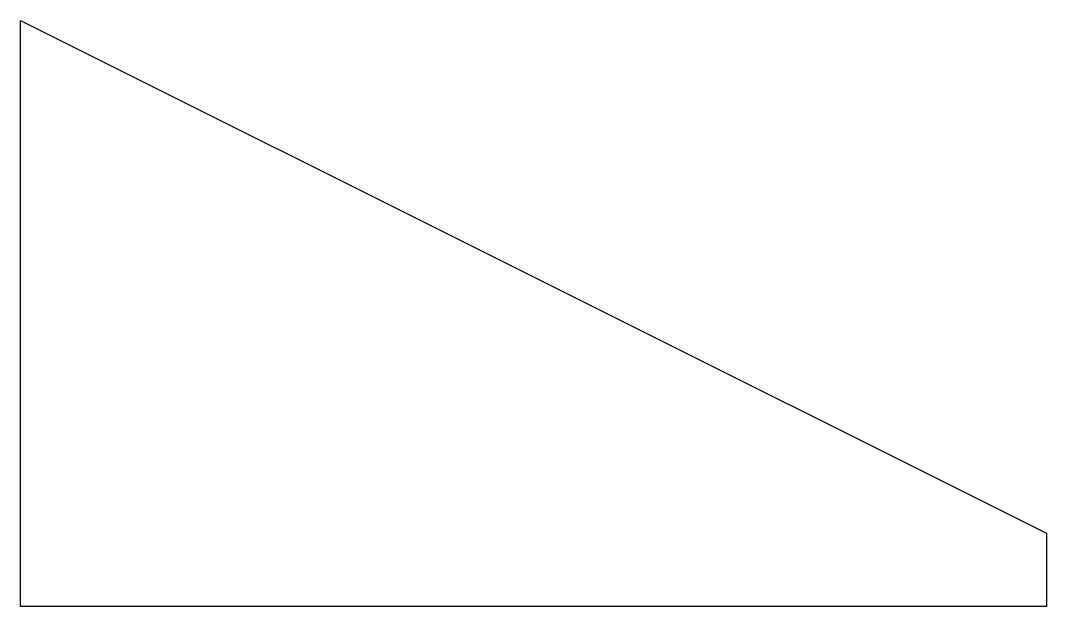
# Model space of a CAD drawing. Header units: inches. Extents: x 0 to 7, y 0 to 4.
import ezdxf

# ---------------------------------------------------------------- set-up
doc = ezdxf.new("R2010")
doc.units = ezdxf.units.IN
doc.header["$MEASUREMENT"] = 0
doc.layers.add('CUT', color=7, linetype='Continuous')

msp = doc.modelspace()

# ---------------------------------------------------------------- linework, layer by layer
at = {"layer": 'CUT'}
for p, q in [((0, 0), (0, 4)), ((0, 4), (7, 0.5)), ((7, 0.5), (7, 0)), ((7, 0), (0, 0))]:
    msp.add_line(p, q, dxfattribs=at)

doc.saveas('drawing.dxf')
